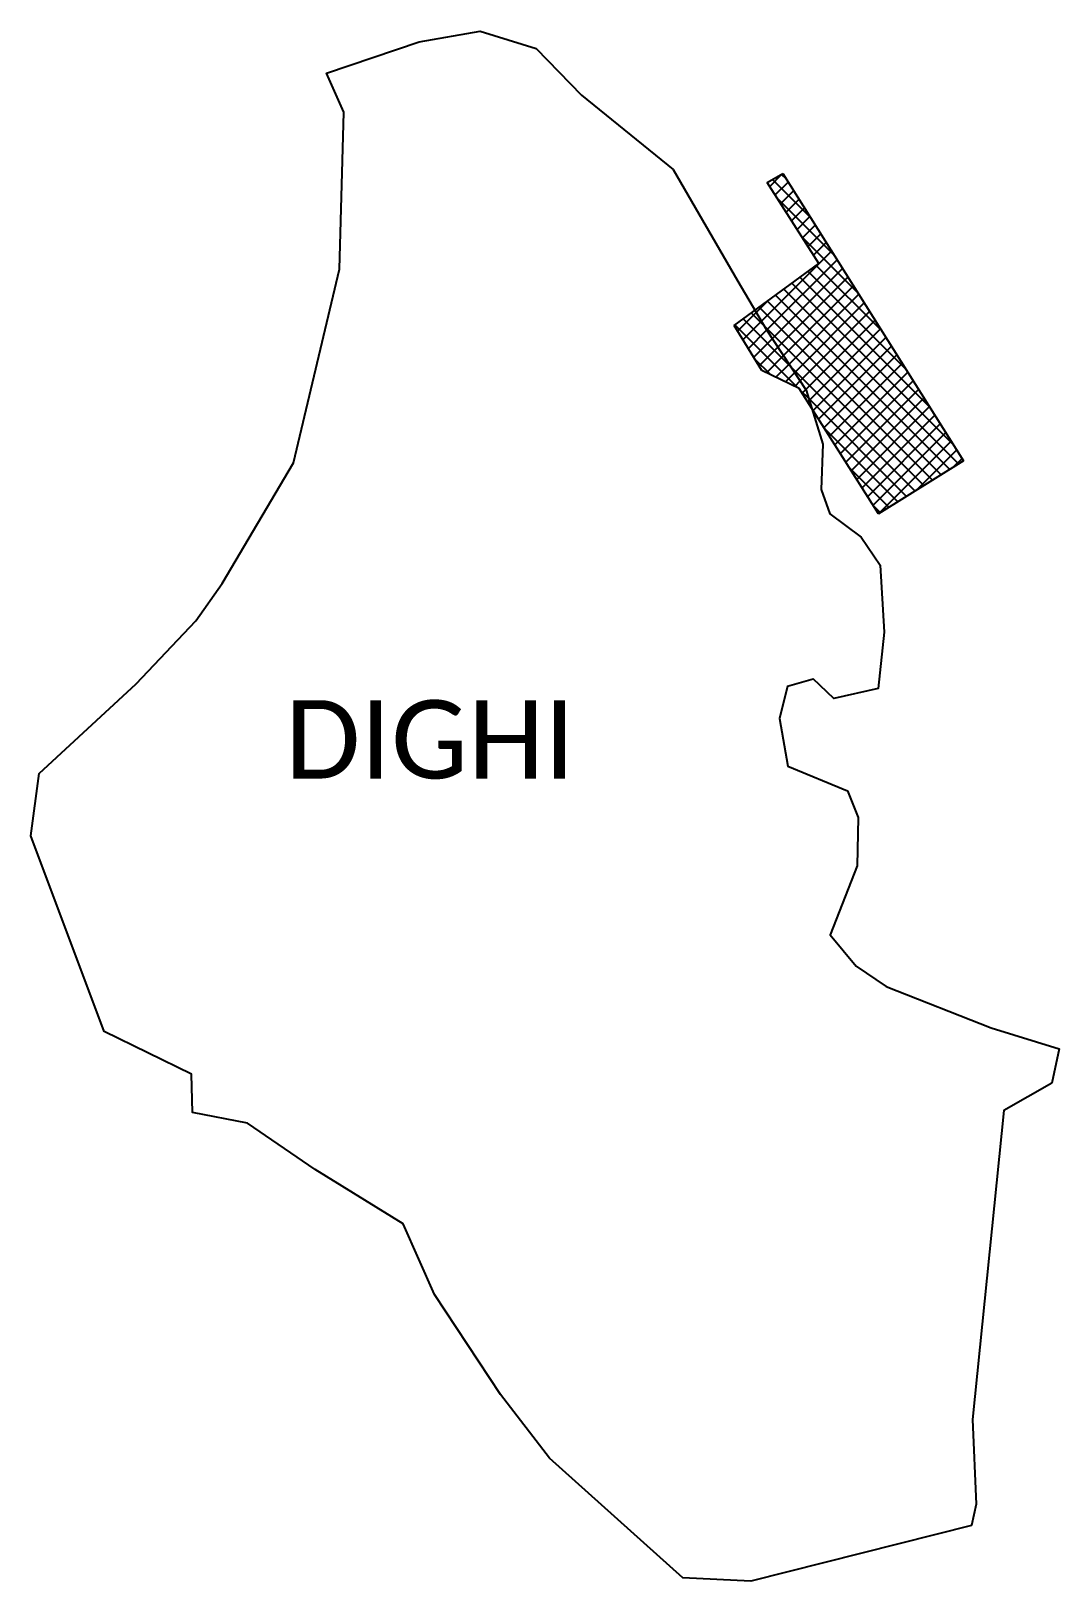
# Model space of a CAD drawing. Header units: metres. Extents: x 283839 to 285807, y 2019455 to 2022422.
import ezdxf

# ---------------------------------------------------------------- set-up
doc = ezdxf.new("R2010")
doc.units = ezdxf.units.M
for name, color, linetype in [('JETTY', 41, 'Continuous'), ('JETTY HATCH', 6, 'Continuous'), ('village', 3, 'Continuous'), ('VILLAGE NAME', 250, 'Continuous')]:
    doc.layers.add(name, color=color, linetype=linetype)
doc.styles.get("Standard").update_dxf_attribs({"font": 'simplex.shx'})

msp = doc.modelspace()

# ---------------------------------------------------------------- linework, layer by layer
at = {"layer": 'JETTY'}
for p, q in [((285248.4, 2022131.9), (285278, 2022149)), ((285278, 2022149), (285624.1, 2021599.3)), ((285347, 2021976.9), (285248.4, 2022131.9)), ((285185, 2021858.2), (285347, 2021976.9)), ((285238.2, 2021771.9), (285185, 2021858.2)), ((285309.4, 2021737.7), (285238.2, 2021771.9)), ((285461.6, 2021497.3), (285309.4, 2021737.7)), ((285624.1, 2021599.3), (285461.6, 2021497.3))]:
    msp.add_line(p, q, dxfattribs=at)
at = {"layer": 'JETTY HATCH', "linetype": 'Continuous'}
for p, q in [((285253.1, 2022124.4), (285277.2, 2022148.5)), ((285284.9, 2022138), (285275.4, 2022147.5)), ((285330.7, 2022065.3), (285258.3, 2022137.6)), ((285263.6, 2022108), (285288.3, 2022132.7)), ((285274.1, 2022091.5), (285298.7, 2022116.1)), ((285376.5, 2021992.6), (285268, 2022101.1)), ((285284.5, 2022075), (285309.1, 2022099.6)), ((285295, 2022058.6), (285319.5, 2022083.1)), ((285305.5, 2022042.1), (285329.9, 2022066.5)), ((285422.3, 2021919.8), (285315.1, 2022027)), ((285316, 2022025.7), (285340.3, 2022050)), ((285326.4, 2022009.2), (285350.7, 2022033.5)), ((285237.3, 2021866.1), (285371.5, 2022000.4)), ((285336.9, 2021992.7), (285361.1, 2022016.9)), ((285247.2, 2021849.1), (285382, 2021983.9)), ((285258, 2021832.9), (285392.4, 2021967.4)), ((285513.9, 2021774.3), (285326.4, 2021961.8)), ((285468.1, 2021847.1), (285341.9, 2021973.2)), ((285268.7, 2021816.7), (285402.8, 2021950.8)), ((285279.4, 2021800.5), (285413.2, 2021934.3)), ((285605.5, 2021628.8), (285295.3, 2021939)), ((285559.7, 2021701.6), (285310.8, 2021950.4)), ((285227.3, 2021883.1), (285250.1, 2021905.9)), ((285581.2, 2021572.3), (285248.7, 2021904.9)), ((285597.7, 2021582.7), (285264.2, 2021916.3)), ((285614.3, 2021593.1), (285279.8, 2021927.6)), ((285290.2, 2021784.3), (285423.6, 2021917.8)), ((285191.7, 2021847.5), (285227.3, 2021883.1)), ((285242.5, 2021857.2), (285217.6, 2021882.1)), ((285564.6, 2021561.9), (285233.1, 2021893.5)), ((285300.9, 2021768.1), (285434, 2021901.2)), ((285311.6, 2021751.9), (285444.4, 2021884.7)), ((285306.7, 2021739), (285186.5, 2021859.3)), ((285201.9, 2021830.8), (285237.3, 2021866.1)), ((285293.7, 2021779), (285202, 2021870.7)), ((285212.2, 2021814.1), (285247.2, 2021849.1)), ((285548.1, 2021551.6), (285242.5, 2021857.2)), ((285322.4, 2021735.7), (285454.8, 2021868.2)), ((285329, 2021715.4), (285465.2, 2021851.6)), ((285222.5, 2021797.4), (285258, 2021832.9)), ((285232.7, 2021780.8), (285268.7, 2021816.7)), ((285336.1, 2021695.6), (285475.6, 2021835.1)), ((285346.6, 2021679.1), (285486, 2021818.6)), ((285255, 2021763.9), (285224.2, 2021794.6)), ((285246.7, 2021767.8), (285279.4, 2021800.5)), ((285264.9, 2021759.1), (285290.2, 2021784.3)), ((285357, 2021662.6), (285496.5, 2021802)), ((285367.4, 2021646.1), (285506.9, 2021785.5)), ((285283.1, 2021750.3), (285300.9, 2021768.1)), ((285531.5, 2021541.2), (285293.7, 2021779)), ((285377.9, 2021629.6), (285517.3, 2021769)), ((285301.3, 2021741.6), (285311.6, 2021751.9)), ((285328.3, 2021717.4), (285311.9, 2021733.9)), ((285315.2, 2021728.6), (285322.4, 2021735.7)), ((285388.3, 2021613.1), (285527.7, 2021752.4)), ((285398.8, 2021596.6), (285538.1, 2021735.9)), ((285325.7, 2021712.1), (285329, 2021715.4)), ((285515, 2021530.8), (285328.3, 2021717.4)), ((285409.2, 2021580.1), (285548.5, 2021719.4)), ((285419.7, 2021563.6), (285558.9, 2021702.8)), ((285430.1, 2021547.1), (285569.3, 2021686.3)), ((285440.6, 2021530.6), (285579.7, 2021669.8)), ((285498.4, 2021520.4), (285358.3, 2021660.5)), ((285451, 2021514.1), (285590.1, 2021653.2)), ((285461.4, 2021497.6), (285600.5, 2021636.7)), ((285532.6, 2021541.8), (285611, 2021620.2)), ((285481.9, 2021510), (285404.8, 2021587.1)), ((285605, 2021587.3), (285621.4, 2021603.7)), ((285465.3, 2021499.6), (285451.3, 2021513.6))]:
    msp.add_line(p, q, dxfattribs=at)
at = {"layer": 'village', "flags": 128}
msp.add_lwpolyline([(285286.9, 2021167.4), (285336.2, 2021181.6)], dxfattribs=at)
at = {"layer": 'village', "color": 3, "true_color": 0x00ff00}
for points in [[(285418.5, 2020631.8, 0), (285476.1, 2020592.4, 0), (285676.9, 2020513.3, 0), (285806.9, 2020473.5, 0), (285793.1, 2020407.5, 0), (285701, 2020355.3, 0), (285641.4, 2019763.9, 0), (285648.3, 2019601.7, 0), (285639.1, 2019560.6, 0), (285216.7, 2019454.5, 0), (285086.5, 2019460.8, 0), (284831.6, 2019689.4, 0), (284737.9, 2019811.8, 0), (284611.6, 2020003.2, 0), (284551.2, 2020138.6, 0), (284383, 2020242.1, 0), (284253, 2020331.1, 0), (284147.9, 2020351.4, 0), (284145.9, 2020425.1, 0), (283978.6, 2020506.8, 0), (283838.8, 2020880.9, 0), (283854.4, 2021000.4, 0), (284040.3, 2021172, 0), (284154.7, 2021292.5, 0), (284204.8, 2021364.5, 0), (284341.6, 2021595.5, 0), (284429.5, 2021966, 0), (284438, 2022266.7, 0), (284404.4, 2022341.5, 0), (284582.1, 2022401.4, 0), (284699, 2022421.9, 0), (284806, 2022388.2, 0), (284893, 2022298.9, 0), (285068.1, 2022156.7, 0), (285192.2, 2021943.2, 0), (285246.8, 2021849.8, 0), (285323.1, 2021734.6, 0), (285354.6, 2021631.2, 0), (285351.3, 2021544.3, 0), (285368.1, 2021497.4, 0), (285428, 2021452.8, 0), (285464.5, 2021399.6, 0), (285471.9, 2021270.9, 0), (285460.7, 2021162.9, 0), (285375.9, 2021143.8, 0), (285336.2, 2021181.6, 0)], [(285286.9, 2021167.4, 0), (285271.8, 2021105.6, 0), (285287.9, 2021014.3, 0), (285402.2, 2020967, 0), (285422.7, 2020916.1, 0), (285420.7, 2020823.6, 0), (285368.6, 2020691.4, 0), (285418.5, 2020631.8, 0)]]:
    msp.add_polyline3d(points, dxfattribs=at)

# ---------------------------------------------------------------- texts
at = {"layer": 'VILLAGE NAME', "insert": (284325.4, 2021140.8), "char_height": 150, "attachment_point": 1}
msp.add_mtext_dynamic_manual_height_columns('{\\fCalibri|b0|i0|c0|p34;DIGHI}', width=1877.914, gutter_width=1, heights=[0], dxfattribs=at)

doc.saveas('drawing.dxf')
